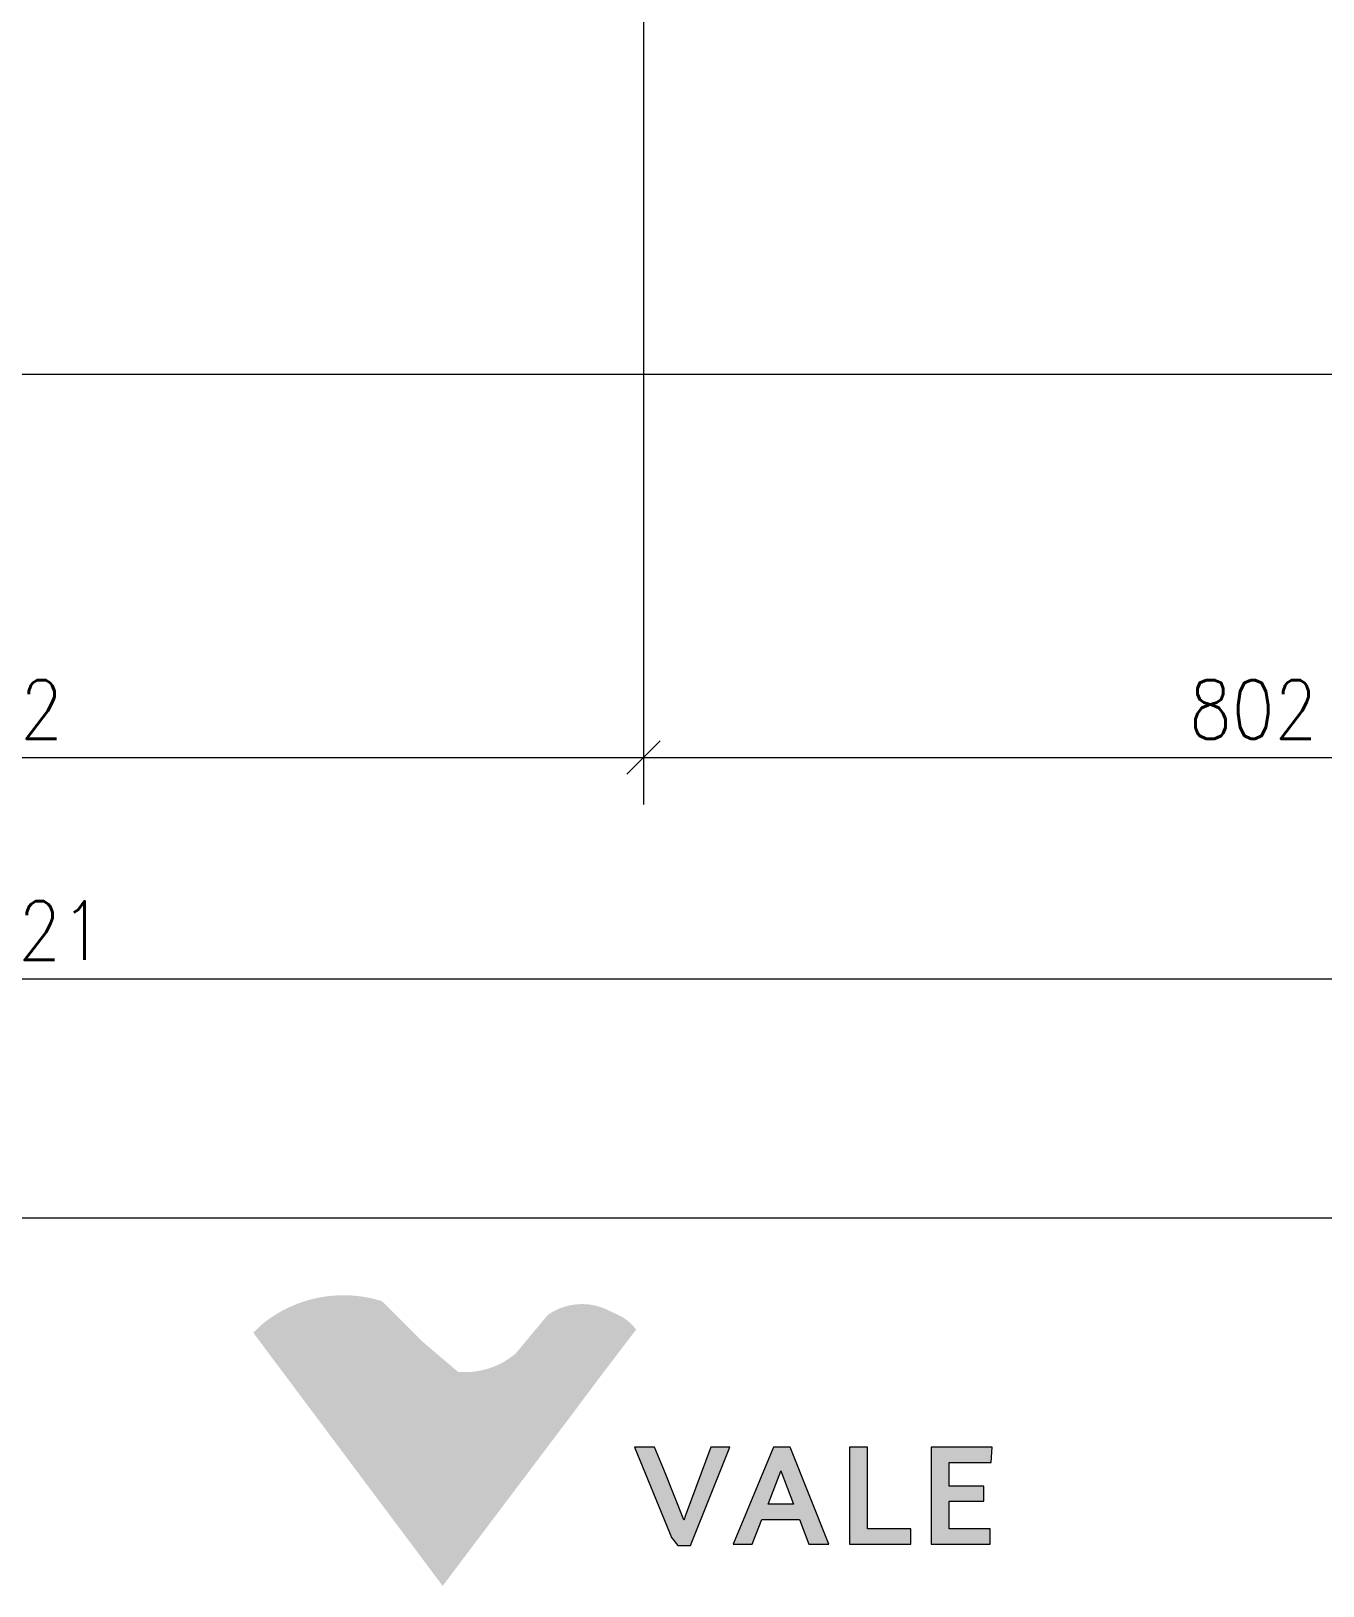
# Model space of a CAD drawing. Header units: millimetres. Extents: x 5 to 846, y 5 to 599.
# Drawn here: x 662 to 717, y 69.3 to 135.6 of the extents above; entities that cross this region are included whole.
import ezdxf

# ---------------------------------------------------------------- set-up
doc = ezdxf.new("R2010")
doc.units = ezdxf.units.MM
doc.linetypes.add('XKITLINE00', pattern=[0])
doc.layers.add('Cota', color=4, linetype='Continuous', lineweight=0)
doc.layers.add('Outro tipo de objeto', color=7, linetype='Continuous', lineweight=0)
doc.styles.add('SIMPLEX', font='SIMPLEX_.TTF')

# ---------------------------------------------------------------- blocks, each defined once
blk = doc.blocks.new('*A393')
at = {"layer": 'Cota', "color": 7, "linetype": 'XKITLINE00', "lineweight": 0}
blk.add_line((762.885, 120.96), (503.07, 120.961), dxfattribs=at)
blk = doc.blocks.new('*A394')
at = {"layer": 'Cota', "color": 7, "linetype": 'XKITLINE00', "lineweight": 0}
blk.add_line((761.275, 120.96), (513.177, 120.961), dxfattribs=at)
blk = doc.blocks.new('*A399')
at = {"layer": 'Cota', "color": 7, "linetype": 'XKITLINE00', "lineweight": 0}
blk.add_line((565.226, 95.201), (762.885, 95.2), dxfattribs=at)
at = {"layer": 'Cota', "color": 3, "style": 'SIMPLEX', "width": 0.85}
blk.add_text('3021', height=2.5, dxfattribs=at).set_placement((657.791, 96))
blk = doc.blocks.new('*A401')
at = {"layer": 'Cota', "color": 7, "linetype": 'XKITLINE00', "lineweight": 0}
for p, q in [((688.085, 173.205), (688.085, 102.633)), ((688.792, 105.34), (687.378, 103.925)), ((688.085, 104.633), (741.552, 104.632))]:
    blk.add_line(p, q, dxfattribs=at)
at = {"layer": 'Cota', "color": 3}
blk.add_point((688.085, 104.633), dxfattribs=at)
at = {"layer": 'Cota', "color": 3, "style": 'SIMPLEX', "width": 0.85}
blk.add_text('802', height=2.5, dxfattribs=at).set_placement((711.337, 105.433))
blk = doc.blocks.new('*A402')
at = {"layer": 'Cota', "color": 7, "linetype": 'XKITLINE00', "lineweight": 0}
for p, q in [((688.085, 173.205), (688.085, 102.633)), ((688.792, 105.34), (687.378, 103.925)), ((634.618, 104.633), (688.085, 104.633))]:
    blk.add_line(p, q, dxfattribs=at)
at = {"layer": 'Cota', "color": 3}
blk.add_point((688.085, 104.633), dxfattribs=at)
at = {"layer": 'Cota', "color": 3, "style": 'SIMPLEX', "width": 0.85}
blk.add_text('802', height=2.5, dxfattribs=at).set_placement((657.871, 105.433))

msp = doc.modelspace()

# ---------------------------------------------------------------- hatches: boundary and pattern name
at = {"layer": 'Outro tipo de objeto'}
for color, points in [(4, [(676.906, 81.464), (677.032, 81.365), (678.644, 79.743), (680.175, 78.443), (681.199, 77.573), (682.231, 77.009), (683.248, 76.847), (685.201, 76.847), (685.083, 76.688), (679.523, 69.315), (671.449, 80.11), (671.801, 80.448), (671.867, 80.501), (671.934, 80.554), (672.001, 80.605), (672.069, 80.655), (672.138, 80.705), (672.208, 80.753), (672.278, 80.8), (672.349, 80.846), (672.421, 80.891), (672.494, 80.935), (672.567, 80.978), (672.641, 81.02), (672.715, 81.06), (672.79, 81.099), (672.866, 81.137), (672.942, 81.174), (673.019, 81.21), (673.096, 81.245), (673.174, 81.278), (673.252, 81.31), (673.331, 81.341), (673.411, 81.371), (673.49, 81.4), (673.571, 81.427), (673.651, 81.453), (673.732, 81.478), (673.814, 81.501), (673.895, 81.524), (673.978, 81.545), (674.06, 81.564), (674.143, 81.583), (674.226, 81.6), (674.309, 81.616), (674.392, 81.63), (674.476, 81.644), (674.56, 81.656), (674.644, 81.667), (674.728, 81.676), (674.812, 81.684), (674.897, 81.691), (674.981, 81.696), (675.066, 81.701), (675.151, 81.704), (675.236, 81.705), (675.32, 81.705), (675.405, 81.704), (675.49, 81.702), (675.574, 81.698), (675.659, 81.694), (675.743, 81.687), (675.828, 81.68), (675.912, 81.671), (675.996, 81.661), (676.08, 81.649), (676.164, 81.637), (676.248, 81.622), (676.331, 81.607), (676.414, 81.591), (676.497, 81.573), (676.579, 81.553), (676.662, 81.533), (676.743, 81.511), (676.825, 81.488)]), (2, [(686.561, 81.076), (686.639, 81.037), (687.014, 80.863), (687.07, 80.836), (687.124, 80.807), (687.178, 80.776), (687.231, 80.744), (687.282, 80.71), (687.333, 80.674), (687.382, 80.637), (687.43, 80.598), (687.477, 80.558), (687.523, 80.517), (687.567, 80.474), (687.61, 80.429), (687.652, 80.383), (687.692, 80.336), (687.73, 80.288), (687.767, 80.239), (686.113, 78.068), (685.201, 76.847), (682.186, 76.847), (681.199, 77.573), (680.175, 78.443), (680.257, 78.437), (680.34, 78.432), (680.422, 78.43), (680.505, 78.43), (680.587, 78.431), (680.67, 78.435), (680.752, 78.441), (680.834, 78.449), (680.916, 78.459), (680.998, 78.471), (681.079, 78.485), (681.16, 78.501), (681.241, 78.519), (681.321, 78.539), (681.401, 78.56), (681.48, 78.584), (681.558, 78.61), (681.636, 78.638), (681.713, 78.667), (681.789, 78.699), (681.865, 78.732), (681.939, 78.768), (682.013, 78.805), (682.086, 78.844), (682.158, 78.884), (682.229, 78.927), (682.298, 78.971), (682.367, 79.017), (682.434, 79.064), (682.501, 79.114), (682.566, 79.164), (682.629, 79.217), (684.002, 80.863), (684.073, 80.912), (684.147, 80.959), (684.222, 81.003), (684.298, 81.044), (684.376, 81.083), (684.455, 81.119), (684.535, 81.152), (684.617, 81.182), (684.699, 81.21), (684.783, 81.235), (684.867, 81.256), (684.951, 81.275), (685.037, 81.292), (685.123, 81.305), (685.209, 81.315), (685.296, 81.322), (685.382, 81.326), (685.469, 81.327), (685.556, 81.326), (685.643, 81.321), (685.729, 81.313), (685.816, 81.302), (685.902, 81.289), (685.987, 81.272), (686.071, 81.253), (686.155, 81.23), (686.239, 81.205), (686.321, 81.177), (686.402, 81.146), (686.482, 81.112)]), (7, [(689.847, 72.244), (689.908, 72.407), (690.956, 75.235), (691.761, 75.235), (690.084, 71.033), (689.551, 71.033), (689.278, 71.384), (689.193, 71.596), (687.704, 75.235), (688.551, 75.235), (688.975, 74.206), (689.799, 72.135), (689.811, 72.135)]), (7, [(693.933, 74.2), (693.394, 72.801), (694.478, 72.801), (695.986, 71.093), (695.138, 71.093), (694.727, 72.147), (693.128, 72.147), (692.714, 71.093), (691.905, 71.093), (693.619, 75.235), (694.339, 75.235), (695.986, 71.093), (694.478, 72.801), (693.939, 74.224)]), (7, [(696.871, 75.235), (696.871, 71.093), (700.35, 71.093), (700.35, 75.235), (702.949, 75.235), (702.906, 74.581), (701.107, 74.581), (701.107, 73.564), (702.586, 73.564), (702.586, 72.934), (701.107, 72.934), (701.107, 71.747), (702.858, 71.747), (702.858, 71.093), (699.472, 71.093), (699.472, 71.747), (697.628, 71.747), (697.628, 75.235)])]:
    msp.add_hatch(color=color, dxfattribs=at).paths.add_polyline_path(points, flags=17)

# ---------------------------------------------------------------- linework, layer by layer
at = {"layer": 'Outro tipo de objeto', "color": 5, "linetype": 'XKITLINE00', "lineweight": 0}
msp.add_line((30, 85), (836.004, 85), dxfattribs=at)
at = {"layer": 'Outro tipo de objeto', "color": 7, "linetype": 'XKITLINE00', "lineweight": 0}
for p, q in [((688.551, 75.235), (687.704, 75.235)), ((687.704, 75.235), (687.704, 75.235)), ((687.704, 75.235), (687.704, 75.235)), ((687.704, 75.235), (687.704, 75.235)), ((687.704, 75.235), (689.193, 71.596)), ((688.975, 74.206), (688.551, 75.235)), ((688.551, 75.235), (688.551, 75.235)), ((688.551, 75.235), (688.551, 75.235)), ((690.956, 75.235), (689.908, 72.407)), ((690.084, 71.033), (691.761, 75.235)), ((691.761, 75.235), (690.956, 75.235)), ((690.956, 75.235), (690.956, 75.235)), ((690.956, 75.235), (690.956, 75.235)), ((690.956, 75.235), (690.956, 75.235)), ((691.761, 75.235), (691.761, 75.235)), ((691.761, 75.235), (691.761, 75.235)), ((693.619, 75.235), (691.905, 71.093)), ((694.339, 75.235), (693.619, 75.235)), ((693.619, 75.235), (693.619, 75.235)), ((693.619, 75.235), (693.619, 75.235)), ((693.619, 75.235), (693.619, 75.235)), ((695.986, 71.093), (694.339, 75.235)), ((694.339, 75.235), (694.339, 75.235)), ((694.339, 75.235), (694.339, 75.235)), ((694.339, 75.235), (694.339, 75.235)), ((697.628, 75.235), (696.871, 75.235)), ((696.871, 75.235), (696.871, 75.235)), ((696.871, 75.235), (696.871, 75.235)), ((696.871, 75.235), (696.871, 75.235)), ((696.871, 75.235), (696.871, 71.093)), ((697.628, 71.747), (697.628, 75.235)), ((697.628, 75.235), (697.628, 75.235)), ((697.628, 75.235), (697.628, 75.235)), ((697.628, 75.235), (697.628, 75.235)), ((702.949, 75.235), (700.35, 75.235)), ((700.35, 75.235), (700.35, 75.235)), ((700.35, 75.235), (700.35, 75.235)), ((700.35, 75.235), (700.35, 75.235)), ((700.35, 75.235), (700.35, 71.093)), ((702.906, 74.581), (702.949, 75.235)), ((702.949, 75.235), (702.949, 75.235)), ((702.949, 75.235), (702.949, 75.235)), ((702.949, 75.235), (702.949, 75.235)), ((701.107, 73.564), (701.107, 74.581)), ((701.107, 74.581), (701.107, 74.581)), ((701.107, 74.581), (701.107, 74.581)), ((701.107, 74.581), (701.107, 74.581)), ((701.107, 74.581), (702.114, 74.581)), ((702.114, 74.581), (702.114, 74.581)), ((702.114, 74.581), (702.114, 74.581)), ((702.114, 74.581), (702.906, 74.581)), ((689.799, 72.135), (688.975, 74.206)), ((693.394, 72.801), (693.933, 74.2)), ((693.933, 74.2), (693.939, 74.224)), ((693.933, 74.2), (693.933, 74.2)), ((693.933, 74.2), (693.933, 74.2)), ((693.933, 74.2), (693.933, 74.2)), ((693.939, 74.224), (693.939, 74.224)), ((693.939, 74.224), (693.939, 74.224)), ((693.939, 74.224), (693.939, 74.224)), ((693.939, 74.224), (694.478, 72.801)), ((702.586, 73.564), (701.107, 73.564)), ((701.107, 73.564), (701.107, 73.564)), ((701.107, 73.564), (701.107, 73.564)), ((701.107, 73.564), (701.107, 73.564)), ((701.107, 71.747), (701.107, 72.934)), ((701.107, 72.934), (701.107, 72.934)), ((701.107, 72.934), (701.107, 72.934)), ((701.107, 72.934), (701.107, 72.934)), ((701.107, 72.934), (702.586, 72.934)), ((702.586, 72.934), (702.586, 73.564)), ((702.586, 73.564), (702.586, 73.564)), ((702.586, 73.564), (702.586, 73.564)), ((702.586, 73.564), (702.586, 73.564)), ((702.586, 72.934), (702.586, 72.934)), ((702.586, 72.934), (702.586, 72.934)), ((702.586, 72.934), (702.586, 72.934)), ((689.908, 72.407), (689.847, 72.244)), ((689.908, 72.407), (689.908, 72.407)), ((689.908, 72.407), (689.908, 72.407)), ((694.478, 72.801), (693.394, 72.801)), ((693.394, 72.801), (693.394, 72.801)), ((693.394, 72.801), (693.394, 72.801)), ((693.394, 72.801), (693.394, 72.801)), ((694.478, 72.801), (694.478, 72.801)), ((694.478, 72.801), (694.478, 72.801)), ((689.193, 71.596), (689.193, 71.596)), ((689.193, 71.596), (689.193, 71.596)), ((689.193, 71.596), (689.278, 71.384)), ((689.811, 72.135), (689.799, 72.135)), ((689.799, 72.135), (689.799, 72.135)), ((689.799, 72.135), (689.799, 72.135)), ((689.799, 72.135), (689.799, 72.135)), ((689.847, 72.244), (689.811, 72.135)), ((689.811, 72.135), (689.811, 72.135)), ((689.811, 72.135), (689.811, 72.135)), ((689.811, 72.135), (689.811, 72.135)), ((692.714, 71.093), (693.128, 72.147)), ((693.128, 72.147), (693.128, 72.147)), ((693.128, 72.147), (693.128, 72.147)), ((693.128, 72.147), (693.128, 72.147)), ((693.128, 72.147), (694.727, 72.147)), ((694.727, 72.147), (694.727, 72.147)), ((694.727, 72.147), (694.727, 72.147)), ((694.727, 72.147), (694.727, 72.147)), ((694.727, 72.147), (695.138, 71.093)), ((699.472, 71.747), (697.628, 71.747)), ((697.628, 71.747), (697.628, 71.747)), ((697.628, 71.747), (697.628, 71.747)), ((697.628, 71.747), (697.628, 71.747)), ((699.472, 71.093), (699.472, 71.747)), ((699.472, 71.747), (699.472, 71.747)), ((699.472, 71.747), (699.472, 71.747)), ((699.472, 71.747), (699.472, 71.747)), ((702.858, 71.747), (701.107, 71.747)), ((701.107, 71.747), (701.107, 71.747)), ((701.107, 71.747), (701.107, 71.747)), ((701.107, 71.747), (701.107, 71.747)), ((702.858, 71.093), (702.858, 71.747)), ((702.858, 71.747), (702.858, 71.747)), ((702.858, 71.747), (702.858, 71.747)), ((702.858, 71.747), (702.858, 71.747)), ((689.278, 71.384), (689.551, 71.033)), ((689.551, 71.033), (690.084, 71.033)), ((690.084, 71.033), (690.084, 71.033)), ((690.084, 71.033), (690.084, 71.033)), ((691.905, 71.093), (691.905, 71.093)), ((691.905, 71.093), (691.905, 71.093)), ((691.905, 71.093), (691.905, 71.093)), ((691.905, 71.093), (692.714, 71.093)), ((692.714, 71.093), (692.714, 71.093)), ((692.714, 71.093), (692.714, 71.093)), ((692.714, 71.093), (692.714, 71.093)), ((695.138, 71.093), (695.138, 71.093)), ((695.138, 71.093), (695.138, 71.093)), ((695.138, 71.093), (695.138, 71.093)), ((695.138, 71.093), (695.986, 71.093)), ((695.986, 71.093), (695.986, 71.093)), ((695.986, 71.093), (695.986, 71.093)), ((696.871, 71.093), (696.871, 71.093)), ((696.871, 71.093), (696.871, 71.093)), ((696.871, 71.093), (696.871, 71.093)), ((696.871, 71.093), (699.472, 71.093)), ((699.472, 71.093), (699.472, 71.093)), ((699.472, 71.093), (699.472, 71.093)), ((700.35, 71.093), (700.35, 71.093)), ((700.35, 71.093), (700.35, 71.093)), ((700.35, 71.093), (700.35, 71.093)), ((700.35, 71.093), (702.858, 71.093)), ((702.858, 71.093), (702.858, 71.093)), ((702.858, 71.093), (702.858, 71.093))]:
    msp.add_line(p, q, dxfattribs=at)

# ---------------------------------------------------------------- block references
at = {"lineweight": 0}
for name in ['*A393', '*A399', '*A402', '*A401', '*A394']:
    msp.add_blockref(name, (0, 0), dxfattribs=at)

doc.saveas('drawing.dxf')
